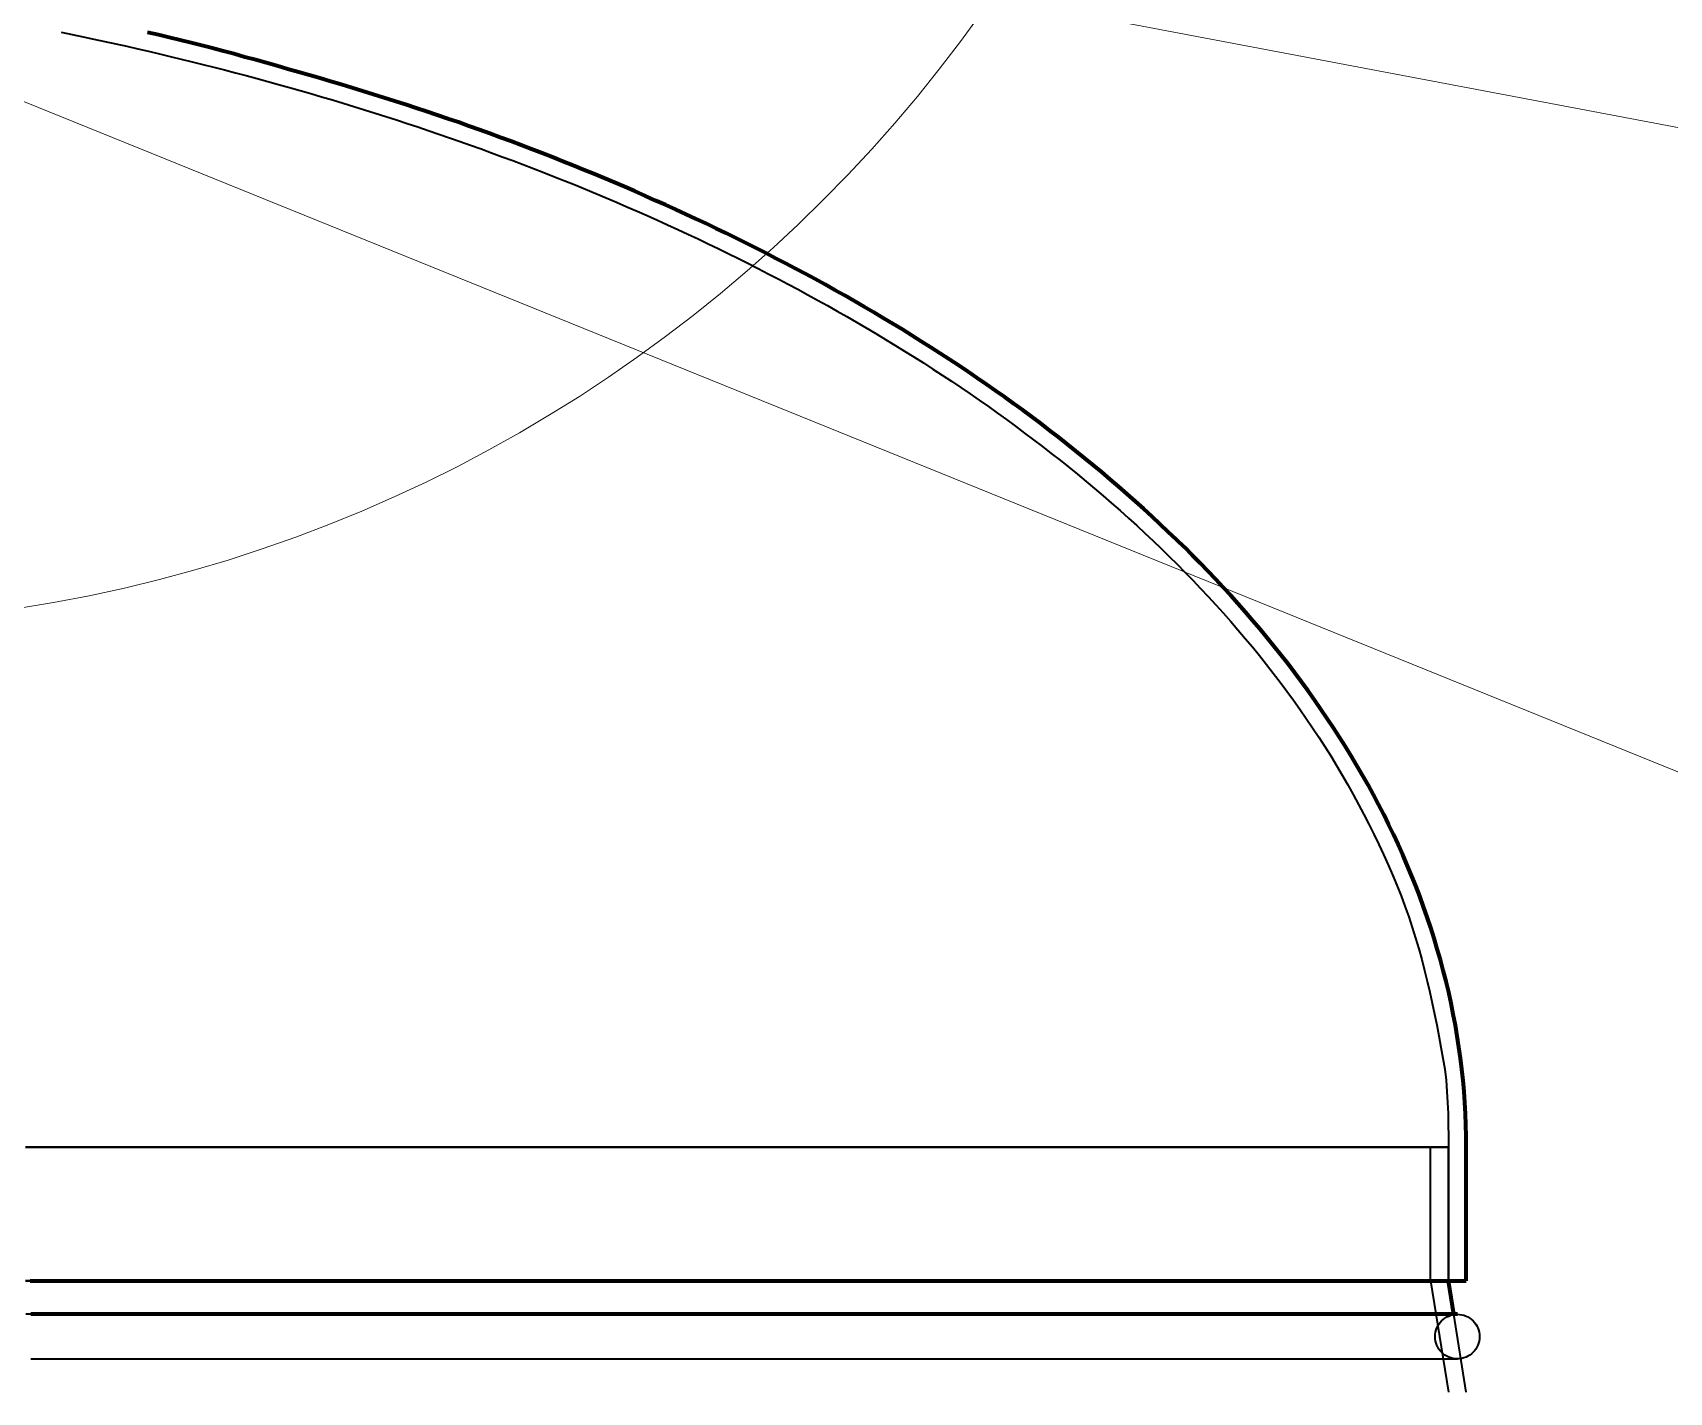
# Model space of a CAD drawing. Header units: millimetres. Extents: x 0 to 2208, y 0 to 420.
# Drawn here: x 111.14 to 125.84, y 217.54 to 229.74 of the extents above; entities that cross this region are included whole.
import ezdxf

# ---------------------------------------------------------------- set-up
doc = ezdxf.new("R2010")
doc.units = ezdxf.units.MM
doc.linetypes.add('IRAM-E-TRAZOS', pattern=[5, 4, -1])
for name, color, linetype, lineweight in [('01-VISIBLE', 7, 'CONTINUOUS', 70), ('02-OCULTA', 4, 'IRAM-E-TRAZOS', 35), ('08-FINA', 5, 'CONTINUOUS', 18)]:
    doc.layers.add(name, color=color, linetype=linetype, lineweight=lineweight)

msp = doc.modelspace()

# ---------------------------------------------------------------- linework, layer by layer
at = {"layer": '01-VISIBLE'}
for p, q in [((124.013, 218.535), (124.013, 219.735)), ((123.901, 218.235), (123.853, 218.535))]:
    msp.add_line(p, q, dxfattribs=at)
for points in [[(124.013, 219.735), (124.012, 219.835), (124.01, 219.935), (124.006, 220.036), (124, 220.136), (123.993, 220.236), (123.984, 220.335), (123.973, 220.435), (123.961, 220.535), (123.947, 220.634), (123.932, 220.733), (123.915, 220.832), (123.896, 220.93), (123.876, 221.028), (123.855, 221.126), (123.832, 221.224), (123.807, 221.321), (123.781, 221.418), (123.753, 221.514), (123.725, 221.61), (123.694, 221.705), (123.662, 221.8), (123.629, 221.895), (123.595, 221.989), (123.559, 222.083), (123.522, 222.176), (123.483, 222.268), (123.443, 222.36), (123.402, 222.452), (123.36, 222.543), (123.316, 222.633), (123.272, 222.722), (123.226, 222.812), (123.179, 222.9), (123.131, 222.988), (123.081, 223.075), (123.031, 223.162), (122.98, 223.248), (122.927, 223.333), (122.874, 223.418), (122.82, 223.502), (122.764, 223.586), (122.708, 223.669), (122.651, 223.751), (122.592, 223.833), (122.533, 223.914), (122.473, 223.994), (122.413, 224.074), (122.351, 224.153), (122.288, 224.231), (122.225, 224.309), (122.161, 224.386), (122.096, 224.462), (122.031, 224.538), (121.964, 224.613), (121.897, 224.688), (121.83, 224.762), (121.761, 224.835), (121.692, 224.907), (121.623, 224.979), (121.552, 225.051), (121.481, 225.122), (121.41, 225.192), (121.337, 225.261), (121.265, 225.33), (121.191, 225.398), (121.117, 225.466), (121.043, 225.533), (120.968, 225.6), (120.892, 225.665), (120.816, 225.731), (120.74, 225.795), (120.663, 225.859), (120.585, 225.923), (120.507, 225.986), (120.429, 226.048), (120.35, 226.11), (120.271, 226.171), (120.191, 226.232), (120.111, 226.292), (120.03, 226.352), (119.949, 226.411), (119.868, 226.469), (119.786, 226.527), (119.704, 226.584), (119.621, 226.641), (119.538, 226.697), (119.455, 226.753), (119.371, 226.808), (119.287, 226.863), (119.203, 226.917), (119.118, 226.971), (119.033, 227.024), (118.948, 227.077), (118.862, 227.129), (118.777, 227.18), (118.69, 227.232), (118.604, 227.282), (118.517, 227.332), (118.43, 227.382), (118.343, 227.431), (118.255, 227.48), (118.167, 227.528), (118.079, 227.576), (117.991, 227.623), (117.902, 227.67), (117.813, 227.716), (117.724, 227.762), (117.635, 227.808), (117.545, 227.853), (117.456, 227.897), (117.366, 227.941), (117.275, 227.985), (117.185, 228.028), (117.094, 228.071), (117.003, 228.113), (116.912, 228.155), (116.821, 228.196), (116.729, 228.237), (116.638, 228.278), (116.546, 228.318), (116.454, 228.357), (116.362, 228.397), (116.269, 228.436), (116.177, 228.474), (116.084, 228.512), (115.991, 228.55), (115.898, 228.587), (115.805, 228.624), (115.712, 228.66), (115.618, 228.697), (115.525, 228.732), (115.431, 228.768), (115.337, 228.802), (115.243, 228.837), (115.149, 228.871), (115.054, 228.904), (114.96, 228.938), (114.865, 228.97), (114.77, 229.003), (114.675, 229.034), (114.58, 229.066), (114.485, 229.097), (114.389, 229.128), (114.294, 229.158), (114.198, 229.188), (114.102, 229.217), (114.006, 229.247), (113.91, 229.276), (113.814, 229.304), (113.718, 229.333), (113.622, 229.361), (113.526, 229.389), (113.429, 229.416), (113.333, 229.444), (113.237, 229.471), (113.14, 229.498), (113.043, 229.524), (112.947, 229.551), (112.85, 229.577), (112.753, 229.602), (112.656, 229.627), (112.559, 229.652), (112.462, 229.676), (112.364, 229.7), (112.267, 229.723), (112.169, 229.745)], [(111.113, 218.535), (111.213, 218.535), (111.313, 218.535), (111.413, 218.535), (111.513, 218.535), (111.613, 218.535), (111.713, 218.535), (111.813, 218.535), (111.913, 218.535), (112.013, 218.535), (112.113, 218.535), (112.213, 218.535), (112.313, 218.535), (112.413, 218.535), (112.513, 218.535), (112.613, 218.535), (112.713, 218.535), (112.813, 218.535), (112.913, 218.535), (113.013, 218.535), (113.113, 218.535), (113.213, 218.535), (113.313, 218.535), (113.413, 218.535), (113.513, 218.535), (113.613, 218.535), (113.713, 218.535), (113.813, 218.535), (113.913, 218.535), (114.013, 218.535), (114.113, 218.535), (114.213, 218.535), (114.313, 218.535), (114.413, 218.535), (114.513, 218.535), (114.613, 218.535), (114.713, 218.535), (114.813, 218.535), (114.913, 218.535), (115.013, 218.535), (115.113, 218.535), (115.213, 218.535), (115.313, 218.535), (115.413, 218.535), (115.513, 218.535), (115.613, 218.535), (115.713, 218.535), (115.813, 218.535), (115.913, 218.535), (116.013, 218.535), (116.113, 218.535), (116.213, 218.535), (116.313, 218.535), (116.413, 218.535), (116.513, 218.535), (116.613, 218.535), (116.713, 218.535), (116.813, 218.535), (116.913, 218.535), (117.013, 218.535), (117.113, 218.535), (117.213, 218.535), (117.313, 218.535), (117.413, 218.535), (117.513, 218.535), (117.613, 218.535), (117.713, 218.535), (117.813, 218.535), (117.913, 218.535), (118.013, 218.535), (118.113, 218.535), (118.213, 218.535), (118.313, 218.535), (118.413, 218.535), (118.513, 218.535), (118.613, 218.535), (118.713, 218.535), (118.813, 218.535), (118.913, 218.535), (119.013, 218.535), (119.113, 218.535), (119.213, 218.535), (119.313, 218.535), (119.413, 218.535), (119.513, 218.535), (119.613, 218.535), (119.713, 218.535), (119.813, 218.535), (119.913, 218.535), (120.013, 218.535), (120.113, 218.535), (120.213, 218.535), (120.313, 218.535), (120.413, 218.535), (120.513, 218.535), (120.613, 218.535), (120.713, 218.535), (120.813, 218.535), (120.913, 218.535), (121.013, 218.535), (121.113, 218.535), (121.213, 218.535), (121.313, 218.535), (121.413, 218.535), (121.513, 218.535), (121.613, 218.535), (121.713, 218.535), (121.813, 218.535), (121.913, 218.535), (122.013, 218.535), (122.113, 218.535), (122.213, 218.535), (122.313, 218.535), (122.413, 218.535), (122.513, 218.535), (122.613, 218.535), (122.713, 218.535), (122.813, 218.535), (122.913, 218.535), (123.013, 218.535), (123.113, 218.535), (123.213, 218.535), (123.313, 218.535), (123.413, 218.535), (123.513, 218.535), (123.613, 218.535), (123.713, 218.535), (123.813, 218.535), (123.913, 218.535), (124.013, 218.535)], [(123.933, 218.235), (123.833, 218.235), (123.733, 218.235), (123.633, 218.235), (123.533, 218.235), (123.433, 218.235), (123.332, 218.235), (123.232, 218.235), (123.132, 218.235), (123.032, 218.235), (122.932, 218.235), (122.832, 218.235), (122.732, 218.235), (122.632, 218.235), (122.532, 218.235), (122.431, 218.235), (122.331, 218.235), (122.231, 218.235), (122.131, 218.235), (122.031, 218.235), (121.931, 218.235), (121.831, 218.235), (121.731, 218.235), (121.631, 218.235), (121.53, 218.235), (121.43, 218.235), (121.33, 218.235), (121.23, 218.235), (121.13, 218.235), (121.03, 218.235), (120.93, 218.235), (120.83, 218.235), (120.73, 218.235), (120.63, 218.235), (120.529, 218.235), (120.429, 218.235), (120.329, 218.235), (120.229, 218.235), (120.129, 218.235), (120.029, 218.235), (119.929, 218.235), (119.829, 218.235), (119.729, 218.235), (119.628, 218.235), (119.528, 218.235), (119.428, 218.235), (119.328, 218.235), (119.228, 218.235), (119.128, 218.235), (119.028, 218.235), (118.928, 218.235), (118.828, 218.235), (118.727, 218.235), (118.627, 218.235), (118.527, 218.235), (118.427, 218.235), (118.327, 218.235), (118.227, 218.235), (118.127, 218.235), (118.027, 218.235), (117.927, 218.235), (117.827, 218.235), (117.726, 218.235), (117.626, 218.235), (117.526, 218.235), (117.426, 218.235), (117.326, 218.235), (117.226, 218.235), (117.126, 218.235), (117.026, 218.235), (116.926, 218.235), (116.825, 218.235), (116.725, 218.235), (116.625, 218.235), (116.525, 218.235), (116.425, 218.235), (116.325, 218.235), (116.225, 218.235), (116.125, 218.235), (116.025, 218.235), (115.925, 218.235), (115.824, 218.235), (115.724, 218.235), (115.624, 218.235), (115.524, 218.235), (115.424, 218.235), (115.324, 218.235), (115.224, 218.235), (115.124, 218.235), (115.024, 218.235), (114.923, 218.235), (114.823, 218.235), (114.723, 218.235), (114.623, 218.235), (114.523, 218.235), (114.423, 218.235), (114.323, 218.235), (114.223, 218.235), (114.123, 218.235), (114.023, 218.235), (113.922, 218.235), (113.822, 218.235), (113.722, 218.235), (113.622, 218.235), (113.522, 218.235), (113.422, 218.235), (113.322, 218.235), (113.222, 218.235), (113.122, 218.235), (113.021, 218.235), (112.921, 218.235), (112.821, 218.235), (112.721, 218.235), (112.621, 218.235), (112.521, 218.235), (112.421, 218.235), (112.321, 218.235), (112.221, 218.235), (112.121, 218.235), (112.02, 218.235), (111.92, 218.235), (111.82, 218.235), (111.72, 218.235), (111.62, 218.235), (111.52, 218.235), (111.42, 218.235), (111.32, 218.235), (111.22, 218.235), (111.119, 218.235)], [(123.933, 218.235), (123.928, 218.235), (123.922, 218.235), (123.917, 218.235), (123.912, 218.235), (123.906, 218.235), (123.901, 218.235)]]:
    msp.add_lwpolyline(points, dxfattribs=at)
at = {"layer": '02-OCULTA'}
for p, q in [((123.693, 218.535), (123.693, 219.735)), ((123.853, 218.535), (123.853, 219.735)), ((123.853, 219.735), (123.853, 218.535)), ((123.693, 218.535), (123.853, 217.535)), ((124.013, 217.535), (123.901, 218.235))]:
    msp.add_line(p, q, dxfattribs=at)
for points in [[(111.392, 229.747), (111.491, 229.726), (111.589, 229.706), (111.687, 229.685), (111.785, 229.664), (111.884, 229.642), (111.982, 229.62), (112.08, 229.598), (112.178, 229.576), (112.275, 229.553), (112.373, 229.53), (112.471, 229.506), (112.569, 229.482), (112.666, 229.458), (112.763, 229.433), (112.861, 229.408), (112.958, 229.383), (113.055, 229.357), (113.152, 229.331), (113.249, 229.305), (113.346, 229.278), (113.443, 229.251), (113.539, 229.223), (113.636, 229.195), (113.732, 229.167), (113.829, 229.138), (113.925, 229.109), (114.021, 229.08), (114.117, 229.05), (114.213, 229.02), (114.309, 228.99), (114.404, 228.959), (114.5, 228.928), (114.595, 228.896), (114.69, 228.864), (114.786, 228.832), (114.881, 228.799), (114.975, 228.766), (115.07, 228.732), (115.165, 228.698), (115.259, 228.664), (115.354, 228.629), (115.448, 228.594), (115.542, 228.559), (115.635, 228.523), (115.729, 228.486), (115.823, 228.449), (115.916, 228.412), (116.009, 228.375), (116.102, 228.337), (116.195, 228.298), (116.288, 228.259), (116.38, 228.22), (116.473, 228.18), (116.565, 228.14), (116.657, 228.1), (116.748, 228.059), (116.84, 228.017), (116.931, 227.975), (117.022, 227.933), (117.113, 227.89), (117.204, 227.847), (117.295, 227.804), (117.385, 227.759), (117.475, 227.715), (117.565, 227.67), (117.654, 227.624), (117.744, 227.578), (117.833, 227.532), (117.922, 227.485), (118.01, 227.438), (118.099, 227.39), (118.187, 227.341), (118.275, 227.293), (118.362, 227.243), (118.449, 227.193), (118.536, 227.143), (118.623, 227.092), (118.71, 227.041), (118.796, 226.989), (118.881, 226.937), (118.967, 226.884), (119.052, 226.831), (119.137, 226.777), (119.221, 226.722), (119.305, 226.667), (119.389, 226.612), (119.473, 226.556), (119.556, 226.499), (119.638, 226.442), (119.721, 226.385), (119.803, 226.326), (119.884, 226.268), (119.965, 226.208), (120.046, 226.148), (120.126, 226.088), (120.206, 226.027), (120.285, 225.965), (120.364, 225.903), (120.443, 225.84), (120.521, 225.777), (120.598, 225.713), (120.675, 225.649), (120.752, 225.583), (120.828, 225.518), (120.903, 225.451), (120.978, 225.384), (121.053, 225.317), (121.126, 225.248), (121.2, 225.18), (121.272, 225.11), (121.344, 225.04), (121.416, 224.969), (121.486, 224.898), (121.556, 224.826), (121.626, 224.753), (121.695, 224.68), (121.763, 224.606), (121.83, 224.532), (121.897, 224.456), (121.962, 224.38), (122.028, 224.304), (122.092, 224.227), (122.156, 224.149), (122.218, 224.07), (122.28, 223.991), (122.341, 223.911), (122.402, 223.831), (122.461, 223.75), (122.519, 223.668), (122.576, 223.586), (122.633, 223.502), (122.688, 223.418), (122.743, 223.334), (122.796, 223.249), (122.848, 223.163), (122.899, 223.076), (122.949, 222.989), (122.998, 222.902), (123.046, 222.813), (123.093, 222.724), (123.139, 222.635), (123.184, 222.545), (123.227, 222.454), (123.27, 222.363), (123.311, 222.272), (123.351, 222.18), (123.39, 222.087), (123.427, 221.993), (123.462, 221.899), (123.496, 221.805), (123.528, 221.709), (123.558, 221.613), (123.586, 221.517), (123.613, 221.42), (123.638, 221.323), (123.662, 221.225), (123.685, 221.128), (123.707, 221.029), (123.728, 220.931), (123.748, 220.833), (123.767, 220.734), (123.786, 220.635), (123.804, 220.536), (123.819, 220.437), (123.831, 220.337), (123.839, 220.237), (123.845, 220.137), (123.849, 220.037), (123.851, 219.936), (123.853, 219.836), (123.853, 219.735)], [(123.693, 219.735), (123.593, 219.735), (123.493, 219.735), (123.393, 219.735), (123.292, 219.735), (123.192, 219.735), (123.092, 219.735), (122.992, 219.735), (122.892, 219.735), (122.792, 219.735), (122.691, 219.735), (122.591, 219.735), (122.491, 219.735), (122.391, 219.735), (122.291, 219.735), (122.191, 219.735), (122.09, 219.735), (121.99, 219.735), (121.89, 219.735), (121.79, 219.735), (121.69, 219.735), (121.59, 219.735), (121.489, 219.735), (121.389, 219.735), (121.289, 219.735), (121.189, 219.735), (121.089, 219.735), (120.989, 219.735), (120.888, 219.735), (120.788, 219.735), (120.688, 219.735), (120.588, 219.735), (120.488, 219.735), (120.388, 219.735), (120.288, 219.735), (120.187, 219.735), (120.087, 219.735), (119.987, 219.735), (119.887, 219.735), (119.787, 219.735), (119.687, 219.735), (119.586, 219.735), (119.486, 219.735), (119.386, 219.735), (119.286, 219.735), (119.186, 219.735), (119.086, 219.735), (118.985, 219.735), (118.885, 219.735), (118.785, 219.735), (118.685, 219.735), (118.585, 219.735), (118.485, 219.735), (118.384, 219.735), (118.284, 219.735), (118.184, 219.735), (118.084, 219.735), (117.984, 219.735), (117.884, 219.735), (117.784, 219.735), (117.683, 219.735), (117.583, 219.735), (117.483, 219.735), (117.383, 219.735), (117.283, 219.735), (117.183, 219.735), (117.082, 219.735), (116.982, 219.735), (116.882, 219.735), (116.782, 219.735), (116.682, 219.735), (116.582, 219.735), (116.481, 219.735), (116.381, 219.735), (116.281, 219.735), (116.181, 219.735), (116.081, 219.735), (115.981, 219.735), (115.88, 219.735), (115.78, 219.735), (115.68, 219.735), (115.58, 219.735), (115.48, 219.735), (115.38, 219.735), (115.279, 219.735), (115.179, 219.735), (115.079, 219.735), (114.979, 219.735), (114.879, 219.735), (114.779, 219.735), (114.679, 219.735), (114.578, 219.735), (114.478, 219.735), (114.378, 219.735), (114.278, 219.735), (114.178, 219.735), (114.078, 219.735), (113.977, 219.735), (113.877, 219.735), (113.777, 219.735), (113.677, 219.735), (113.577, 219.735), (113.477, 219.735), (113.376, 219.735), (113.276, 219.735), (113.176, 219.735), (113.076, 219.735), (112.976, 219.735), (112.876, 219.735), (112.775, 219.735), (112.675, 219.735), (112.575, 219.735), (112.475, 219.735), (112.375, 219.735), (112.275, 219.735), (112.175, 219.735), (112.074, 219.735), (111.974, 219.735), (111.874, 219.735), (111.774, 219.735), (111.674, 219.735), (111.574, 219.735), (111.473, 219.735), (111.373, 219.735), (111.273, 219.735), (111.173, 219.735), (111.073, 219.735)], [(111.073, 219.735), (111.173, 219.735), (111.273, 219.735), (111.373, 219.735), (111.473, 219.735), (111.574, 219.735), (111.674, 219.735), (111.774, 219.735), (111.874, 219.735), (111.974, 219.735), (112.074, 219.735), (112.175, 219.735), (112.275, 219.735), (112.375, 219.735), (112.475, 219.735), (112.575, 219.735), (112.675, 219.735), (112.775, 219.735), (112.876, 219.735), (112.976, 219.735), (113.076, 219.735), (113.176, 219.735), (113.276, 219.735), (113.376, 219.735), (113.477, 219.735), (113.577, 219.735), (113.677, 219.735), (113.777, 219.735), (113.877, 219.735), (113.977, 219.735), (114.078, 219.735), (114.178, 219.735), (114.278, 219.735), (114.378, 219.735), (114.478, 219.735), (114.578, 219.735), (114.679, 219.735), (114.779, 219.735), (114.879, 219.735), (114.979, 219.735), (115.079, 219.735), (115.179, 219.735), (115.279, 219.735), (115.38, 219.735), (115.48, 219.735), (115.58, 219.735), (115.68, 219.735), (115.78, 219.735), (115.88, 219.735), (115.981, 219.735), (116.081, 219.735), (116.181, 219.735), (116.281, 219.735), (116.381, 219.735), (116.481, 219.735), (116.582, 219.735), (116.682, 219.735), (116.782, 219.735), (116.882, 219.735), (116.982, 219.735), (117.082, 219.735), (117.183, 219.735), (117.283, 219.735), (117.383, 219.735), (117.483, 219.735), (117.583, 219.735), (117.683, 219.735), (117.784, 219.735), (117.884, 219.735), (117.984, 219.735), (118.084, 219.735), (118.184, 219.735), (118.284, 219.735), (118.384, 219.735), (118.485, 219.735), (118.585, 219.735), (118.685, 219.735), (118.785, 219.735), (118.885, 219.735), (118.985, 219.735), (119.086, 219.735), (119.186, 219.735), (119.286, 219.735), (119.386, 219.735), (119.486, 219.735), (119.586, 219.735), (119.687, 219.735), (119.787, 219.735), (119.887, 219.735), (119.987, 219.735), (120.087, 219.735), (120.187, 219.735), (120.288, 219.735), (120.388, 219.735), (120.488, 219.735), (120.588, 219.735), (120.688, 219.735), (120.788, 219.735), (120.888, 219.735), (120.989, 219.735), (121.089, 219.735), (121.189, 219.735), (121.289, 219.735), (121.389, 219.735), (121.489, 219.735), (121.59, 219.735), (121.69, 219.735), (121.79, 219.735), (121.89, 219.735), (121.99, 219.735), (122.09, 219.735), (122.191, 219.735), (122.291, 219.735), (122.391, 219.735), (122.491, 219.735), (122.591, 219.735), (122.691, 219.735), (122.792, 219.735), (122.892, 219.735), (122.992, 219.735), (123.092, 219.735), (123.192, 219.735), (123.292, 219.735), (123.393, 219.735), (123.493, 219.735), (123.593, 219.735), (123.693, 219.735)], [(123.853, 219.735), (123.753, 219.735), (123.653, 219.735), (123.552, 219.735), (123.452, 219.735), (123.352, 219.735), (123.252, 219.735), (123.152, 219.735), (123.051, 219.735), (122.951, 219.735), (122.851, 219.735), (122.751, 219.735), (122.65, 219.735), (122.55, 219.735), (122.45, 219.735), (122.35, 219.735), (122.25, 219.735), (122.149, 219.735), (122.049, 219.735), (121.949, 219.735), (121.849, 219.735), (121.749, 219.735), (121.648, 219.735), (121.548, 219.735), (121.448, 219.735), (121.348, 219.735), (121.247, 219.735), (121.147, 219.735), (121.047, 219.735), (120.947, 219.735), (120.847, 219.735), (120.746, 219.735), (120.646, 219.735), (120.546, 219.735), (120.446, 219.735), (120.346, 219.735), (120.245, 219.735), (120.145, 219.735), (120.045, 219.735), (119.945, 219.735), (119.844, 219.735), (119.744, 219.735), (119.644, 219.735), (119.544, 219.735), (119.444, 219.735), (119.343, 219.735), (119.243, 219.735), (119.143, 219.735), (119.043, 219.735), (118.943, 219.735), (118.842, 219.735), (118.742, 219.735), (118.642, 219.735), (118.542, 219.735), (118.442, 219.735), (118.341, 219.735), (118.241, 219.735), (118.141, 219.735), (118.041, 219.735), (117.94, 219.735), (117.84, 219.735), (117.74, 219.735), (117.64, 219.735), (117.54, 219.735), (117.439, 219.735), (117.339, 219.735), (117.239, 219.735), (117.139, 219.735), (117.039, 219.735), (116.938, 219.735), (116.838, 219.735), (116.738, 219.735), (116.638, 219.735), (116.537, 219.735), (116.437, 219.735), (116.337, 219.735), (116.237, 219.735), (116.137, 219.735), (116.036, 219.735), (115.936, 219.735), (115.836, 219.735), (115.736, 219.735), (115.636, 219.735), (115.535, 219.735), (115.435, 219.735), (115.335, 219.735), (115.235, 219.735), (115.134, 219.735), (115.034, 219.735), (114.934, 219.735), (114.834, 219.735), (114.734, 219.735), (114.633, 219.735), (114.533, 219.735), (114.433, 219.735), (114.333, 219.735), (114.233, 219.735), (114.132, 219.735), (114.032, 219.735), (113.932, 219.735), (113.832, 219.735), (113.732, 219.735), (113.631, 219.735), (113.531, 219.735), (113.431, 219.735), (113.331, 219.735), (113.23, 219.735), (113.13, 219.735), (113.03, 219.735), (112.93, 219.735), (112.83, 219.735), (112.729, 219.735), (112.629, 219.735), (112.529, 219.735), (112.429, 219.735), (112.329, 219.735), (112.228, 219.735), (112.128, 219.735), (112.028, 219.735), (111.928, 219.735), (111.827, 219.735), (111.727, 219.735), (111.627, 219.735), (111.527, 219.735), (111.427, 219.735), (111.326, 219.735), (111.226, 219.735), (111.126, 219.735)], [(111.126, 219.735), (111.226, 219.735), (111.326, 219.735), (111.427, 219.735), (111.527, 219.735), (111.627, 219.735), (111.727, 219.735), (111.827, 219.735), (111.928, 219.735), (112.028, 219.735), (112.128, 219.735), (112.228, 219.735), (112.329, 219.735), (112.429, 219.735), (112.529, 219.735), (112.629, 219.735), (112.729, 219.735), (112.83, 219.735), (112.93, 219.735), (113.03, 219.735), (113.13, 219.735), (113.23, 219.735), (113.331, 219.735), (113.431, 219.735), (113.531, 219.735), (113.631, 219.735), (113.732, 219.735), (113.832, 219.735), (113.932, 219.735), (114.032, 219.735), (114.132, 219.735), (114.233, 219.735), (114.333, 219.735), (114.433, 219.735), (114.533, 219.735), (114.633, 219.735), (114.734, 219.735), (114.834, 219.735), (114.934, 219.735), (115.034, 219.735), (115.134, 219.735), (115.235, 219.735), (115.335, 219.735), (115.435, 219.735), (115.535, 219.735), (115.636, 219.735), (115.736, 219.735), (115.836, 219.735), (115.936, 219.735), (116.036, 219.735), (116.137, 219.735), (116.237, 219.735), (116.337, 219.735), (116.437, 219.735), (116.537, 219.735), (116.638, 219.735), (116.738, 219.735), (116.838, 219.735), (116.938, 219.735), (117.039, 219.735), (117.139, 219.735), (117.239, 219.735), (117.339, 219.735), (117.439, 219.735), (117.54, 219.735), (117.64, 219.735), (117.74, 219.735), (117.84, 219.735), (117.94, 219.735), (118.041, 219.735), (118.141, 219.735), (118.241, 219.735), (118.341, 219.735), (118.442, 219.735), (118.542, 219.735), (118.642, 219.735), (118.742, 219.735), (118.842, 219.735), (118.943, 219.735), (119.043, 219.735), (119.143, 219.735), (119.243, 219.735), (119.343, 219.735), (119.444, 219.735), (119.544, 219.735), (119.644, 219.735), (119.744, 219.735), (119.844, 219.735), (119.945, 219.735), (120.045, 219.735), (120.145, 219.735), (120.245, 219.735), (120.346, 219.735), (120.446, 219.735), (120.546, 219.735), (120.646, 219.735), (120.746, 219.735), (120.847, 219.735), (120.947, 219.735), (121.047, 219.735), (121.147, 219.735), (121.247, 219.735), (121.348, 219.735), (121.448, 219.735), (121.548, 219.735), (121.648, 219.735), (121.749, 219.735), (121.849, 219.735), (121.949, 219.735), (122.049, 219.735), (122.149, 219.735), (122.25, 219.735), (122.35, 219.735), (122.45, 219.735), (122.55, 219.735), (122.65, 219.735), (122.751, 219.735), (122.851, 219.735), (122.951, 219.735), (123.051, 219.735), (123.152, 219.735), (123.252, 219.735), (123.352, 219.735), (123.452, 219.735), (123.552, 219.735), (123.653, 219.735), (123.753, 219.735), (123.853, 219.735)], [(123.693, 218.535), (123.593, 218.535), (123.493, 218.535), (123.393, 218.535), (123.292, 218.535), (123.192, 218.535), (123.092, 218.535), (122.992, 218.535), (122.892, 218.535), (122.792, 218.535), (122.691, 218.535), (122.591, 218.535), (122.491, 218.535), (122.391, 218.535), (122.291, 218.535), (122.191, 218.535), (122.09, 218.535), (121.99, 218.535), (121.89, 218.535), (121.79, 218.535), (121.69, 218.535), (121.59, 218.535), (121.489, 218.535), (121.389, 218.535), (121.289, 218.535), (121.189, 218.535), (121.089, 218.535), (120.989, 218.535), (120.888, 218.535), (120.788, 218.535), (120.688, 218.535), (120.588, 218.535), (120.488, 218.535), (120.388, 218.535), (120.288, 218.535), (120.187, 218.535), (120.087, 218.535), (119.987, 218.535), (119.887, 218.535), (119.787, 218.535), (119.687, 218.535), (119.586, 218.535), (119.486, 218.535), (119.386, 218.535), (119.286, 218.535), (119.186, 218.535), (119.086, 218.535), (118.985, 218.535), (118.885, 218.535), (118.785, 218.535), (118.685, 218.535), (118.585, 218.535), (118.485, 218.535), (118.384, 218.535), (118.284, 218.535), (118.184, 218.535), (118.084, 218.535), (117.984, 218.535), (117.884, 218.535), (117.784, 218.535), (117.683, 218.535), (117.583, 218.535), (117.483, 218.535), (117.383, 218.535), (117.283, 218.535), (117.183, 218.535), (117.082, 218.535), (116.982, 218.535), (116.882, 218.535), (116.782, 218.535), (116.682, 218.535), (116.582, 218.535), (116.481, 218.535), (116.381, 218.535), (116.281, 218.535), (116.181, 218.535), (116.081, 218.535), (115.981, 218.535), (115.88, 218.535), (115.78, 218.535), (115.68, 218.535), (115.58, 218.535), (115.48, 218.535), (115.38, 218.535), (115.279, 218.535), (115.179, 218.535), (115.079, 218.535), (114.979, 218.535), (114.879, 218.535), (114.779, 218.535), (114.679, 218.535), (114.578, 218.535), (114.478, 218.535), (114.378, 218.535), (114.278, 218.535), (114.178, 218.535), (114.078, 218.535), (113.977, 218.535), (113.877, 218.535), (113.777, 218.535), (113.677, 218.535), (113.577, 218.535), (113.477, 218.535), (113.376, 218.535), (113.276, 218.535), (113.176, 218.535), (113.076, 218.535), (112.976, 218.535), (112.876, 218.535), (112.775, 218.535), (112.675, 218.535), (112.575, 218.535), (112.475, 218.535), (112.375, 218.535), (112.275, 218.535), (112.175, 218.535), (112.074, 218.535), (111.974, 218.535), (111.874, 218.535), (111.774, 218.535), (111.674, 218.535), (111.574, 218.535), (111.473, 218.535), (111.373, 218.535), (111.273, 218.535), (111.173, 218.535), (111.073, 218.535)], [(111.073, 218.535), (111.173, 218.535), (111.273, 218.535), (111.373, 218.535), (111.473, 218.535), (111.574, 218.535), (111.674, 218.535), (111.774, 218.535), (111.874, 218.535), (111.974, 218.535), (112.074, 218.535), (112.175, 218.535), (112.275, 218.535), (112.375, 218.535), (112.475, 218.535), (112.575, 218.535), (112.675, 218.535), (112.775, 218.535), (112.876, 218.535), (112.976, 218.535), (113.076, 218.535), (113.176, 218.535), (113.276, 218.535), (113.376, 218.535), (113.477, 218.535), (113.577, 218.535), (113.677, 218.535), (113.777, 218.535), (113.877, 218.535), (113.977, 218.535), (114.078, 218.535), (114.178, 218.535), (114.278, 218.535), (114.378, 218.535), (114.478, 218.535), (114.578, 218.535), (114.679, 218.535), (114.779, 218.535), (114.879, 218.535), (114.979, 218.535), (115.079, 218.535), (115.179, 218.535), (115.279, 218.535), (115.38, 218.535), (115.48, 218.535), (115.58, 218.535), (115.68, 218.535), (115.78, 218.535), (115.88, 218.535), (115.981, 218.535), (116.081, 218.535), (116.181, 218.535), (116.281, 218.535), (116.381, 218.535), (116.481, 218.535), (116.582, 218.535), (116.682, 218.535), (116.782, 218.535), (116.882, 218.535), (116.982, 218.535), (117.082, 218.535), (117.183, 218.535), (117.283, 218.535), (117.383, 218.535), (117.483, 218.535), (117.583, 218.535), (117.683, 218.535), (117.784, 218.535), (117.884, 218.535), (117.984, 218.535), (118.084, 218.535), (118.184, 218.535), (118.284, 218.535), (118.384, 218.535), (118.485, 218.535), (118.585, 218.535), (118.685, 218.535), (118.785, 218.535), (118.885, 218.535), (118.985, 218.535), (119.086, 218.535), (119.186, 218.535), (119.286, 218.535), (119.386, 218.535), (119.486, 218.535), (119.586, 218.535), (119.687, 218.535), (119.787, 218.535), (119.887, 218.535), (119.987, 218.535), (120.087, 218.535), (120.187, 218.535), (120.288, 218.535), (120.388, 218.535), (120.488, 218.535), (120.588, 218.535), (120.688, 218.535), (120.788, 218.535), (120.888, 218.535), (120.989, 218.535), (121.089, 218.535), (121.189, 218.535), (121.289, 218.535), (121.389, 218.535), (121.489, 218.535), (121.59, 218.535), (121.69, 218.535), (121.79, 218.535), (121.89, 218.535), (121.99, 218.535), (122.09, 218.535), (122.191, 218.535), (122.291, 218.535), (122.391, 218.535), (122.491, 218.535), (122.591, 218.535), (122.691, 218.535), (122.792, 218.535), (122.892, 218.535), (122.992, 218.535), (123.092, 218.535), (123.192, 218.535), (123.292, 218.535), (123.393, 218.535), (123.493, 218.535), (123.593, 218.535), (123.693, 218.535)], [(124.013, 218.535), (123.913, 218.535), (123.813, 218.535), (123.713, 218.535), (123.613, 218.535), (123.513, 218.535), (123.413, 218.535), (123.313, 218.535), (123.213, 218.535), (123.113, 218.535), (123.013, 218.535), (122.913, 218.535), (122.813, 218.535), (122.713, 218.535), (122.613, 218.535), (122.513, 218.535), (122.413, 218.535), (122.313, 218.535), (122.213, 218.535), (122.113, 218.535), (122.013, 218.535), (121.913, 218.535), (121.813, 218.535), (121.713, 218.535), (121.613, 218.535), (121.513, 218.535), (121.413, 218.535), (121.313, 218.535), (121.213, 218.535), (121.113, 218.535), (121.013, 218.535), (120.913, 218.535), (120.813, 218.535), (120.713, 218.535), (120.613, 218.535), (120.513, 218.535), (120.413, 218.535), (120.313, 218.535), (120.213, 218.535), (120.113, 218.535), (120.013, 218.535), (119.913, 218.535), (119.813, 218.535), (119.713, 218.535), (119.613, 218.535), (119.513, 218.535), (119.413, 218.535), (119.313, 218.535), (119.213, 218.535), (119.113, 218.535), (119.013, 218.535), (118.913, 218.535), (118.813, 218.535), (118.713, 218.535), (118.613, 218.535), (118.513, 218.535), (118.413, 218.535), (118.313, 218.535), (118.213, 218.535), (118.113, 218.535), (118.013, 218.535), (117.913, 218.535), (117.813, 218.535), (117.713, 218.535), (117.613, 218.535), (117.513, 218.535), (117.413, 218.535), (117.313, 218.535), (117.213, 218.535), (117.113, 218.535), (117.013, 218.535), (116.913, 218.535), (116.813, 218.535), (116.713, 218.535), (116.613, 218.535), (116.513, 218.535), (116.413, 218.535), (116.313, 218.535), (116.213, 218.535), (116.113, 218.535), (116.013, 218.535), (115.913, 218.535), (115.813, 218.535), (115.713, 218.535), (115.613, 218.535), (115.513, 218.535), (115.413, 218.535), (115.313, 218.535), (115.213, 218.535), (115.113, 218.535), (115.013, 218.535), (114.913, 218.535), (114.813, 218.535), (114.713, 218.535), (114.613, 218.535), (114.513, 218.535), (114.413, 218.535), (114.313, 218.535), (114.213, 218.535), (114.113, 218.535), (114.013, 218.535), (113.913, 218.535), (113.813, 218.535), (113.713, 218.535), (113.613, 218.535), (113.513, 218.535), (113.413, 218.535), (113.313, 218.535), (113.213, 218.535), (113.113, 218.535), (113.013, 218.535), (112.913, 218.535), (112.813, 218.535), (112.713, 218.535), (112.613, 218.535), (112.513, 218.535), (112.413, 218.535), (112.313, 218.535), (112.213, 218.535), (112.113, 218.535), (112.013, 218.535), (111.913, 218.535), (111.813, 218.535), (111.713, 218.535), (111.613, 218.535), (111.513, 218.535), (111.413, 218.535), (111.313, 218.535), (111.213, 218.535), (111.113, 218.535)], [(123.853, 218.535), (123.753, 218.535), (123.653, 218.535), (123.552, 218.535), (123.452, 218.535), (123.352, 218.535), (123.252, 218.535), (123.152, 218.535), (123.051, 218.535), (122.951, 218.535), (122.851, 218.535), (122.751, 218.535), (122.65, 218.535), (122.55, 218.535), (122.45, 218.535), (122.35, 218.535), (122.25, 218.535), (122.149, 218.535), (122.049, 218.535), (121.949, 218.535), (121.849, 218.535), (121.749, 218.535), (121.648, 218.535), (121.548, 218.535), (121.448, 218.535), (121.348, 218.535), (121.247, 218.535), (121.147, 218.535), (121.047, 218.535), (120.947, 218.535), (120.847, 218.535), (120.746, 218.535), (120.646, 218.535), (120.546, 218.535), (120.446, 218.535), (120.346, 218.535), (120.245, 218.535), (120.145, 218.535), (120.045, 218.535), (119.945, 218.535), (119.844, 218.535), (119.744, 218.535), (119.644, 218.535), (119.544, 218.535), (119.444, 218.535), (119.343, 218.535), (119.243, 218.535), (119.143, 218.535), (119.043, 218.535), (118.943, 218.535), (118.842, 218.535), (118.742, 218.535), (118.642, 218.535), (118.542, 218.535), (118.442, 218.535), (118.341, 218.535), (118.241, 218.535), (118.141, 218.535), (118.041, 218.535), (117.94, 218.535), (117.84, 218.535), (117.74, 218.535), (117.64, 218.535), (117.54, 218.535), (117.439, 218.535), (117.339, 218.535), (117.239, 218.535), (117.139, 218.535), (117.039, 218.535), (116.938, 218.535), (116.838, 218.535), (116.738, 218.535), (116.638, 218.535), (116.537, 218.535), (116.437, 218.535), (116.337, 218.535), (116.237, 218.535), (116.137, 218.535), (116.036, 218.535), (115.936, 218.535), (115.836, 218.535), (115.736, 218.535), (115.636, 218.535), (115.535, 218.535), (115.435, 218.535), (115.335, 218.535), (115.235, 218.535), (115.134, 218.535), (115.034, 218.535), (114.934, 218.535), (114.834, 218.535), (114.734, 218.535), (114.633, 218.535), (114.533, 218.535), (114.433, 218.535), (114.333, 218.535), (114.233, 218.535), (114.132, 218.535), (114.032, 218.535), (113.932, 218.535), (113.832, 218.535), (113.732, 218.535), (113.631, 218.535), (113.531, 218.535), (113.431, 218.535), (113.331, 218.535), (113.23, 218.535), (113.13, 218.535), (113.03, 218.535), (112.93, 218.535), (112.83, 218.535), (112.729, 218.535), (112.629, 218.535), (112.529, 218.535), (112.429, 218.535), (112.329, 218.535), (112.228, 218.535), (112.128, 218.535), (112.028, 218.535), (111.928, 218.535), (111.827, 218.535), (111.727, 218.535), (111.627, 218.535), (111.527, 218.535), (111.427, 218.535), (111.326, 218.535), (111.226, 218.535), (111.126, 218.535)], [(111.126, 218.535), (111.226, 218.535), (111.326, 218.535), (111.427, 218.535), (111.527, 218.535), (111.627, 218.535), (111.727, 218.535), (111.827, 218.535), (111.928, 218.535), (112.028, 218.535), (112.128, 218.535), (112.228, 218.535), (112.329, 218.535), (112.429, 218.535), (112.529, 218.535), (112.629, 218.535), (112.729, 218.535), (112.83, 218.535), (112.93, 218.535), (113.03, 218.535), (113.13, 218.535), (113.23, 218.535), (113.331, 218.535), (113.431, 218.535), (113.531, 218.535), (113.631, 218.535), (113.732, 218.535), (113.832, 218.535), (113.932, 218.535), (114.032, 218.535), (114.132, 218.535), (114.233, 218.535), (114.333, 218.535), (114.433, 218.535), (114.533, 218.535), (114.633, 218.535), (114.734, 218.535), (114.834, 218.535), (114.934, 218.535), (115.034, 218.535), (115.134, 218.535), (115.235, 218.535), (115.335, 218.535), (115.435, 218.535), (115.535, 218.535), (115.636, 218.535), (115.736, 218.535), (115.836, 218.535), (115.936, 218.535), (116.036, 218.535), (116.137, 218.535), (116.237, 218.535), (116.337, 218.535), (116.437, 218.535), (116.537, 218.535), (116.638, 218.535), (116.738, 218.535), (116.838, 218.535), (116.938, 218.535), (117.039, 218.535), (117.139, 218.535), (117.239, 218.535), (117.339, 218.535), (117.439, 218.535), (117.54, 218.535), (117.64, 218.535), (117.74, 218.535), (117.84, 218.535), (117.94, 218.535), (118.041, 218.535), (118.141, 218.535), (118.241, 218.535), (118.341, 218.535), (118.442, 218.535), (118.542, 218.535), (118.642, 218.535), (118.742, 218.535), (118.842, 218.535), (118.943, 218.535), (119.043, 218.535), (119.143, 218.535), (119.243, 218.535), (119.343, 218.535), (119.444, 218.535), (119.544, 218.535), (119.644, 218.535), (119.744, 218.535), (119.844, 218.535), (119.945, 218.535), (120.045, 218.535), (120.145, 218.535), (120.245, 218.535), (120.346, 218.535), (120.446, 218.535), (120.546, 218.535), (120.646, 218.535), (120.746, 218.535), (120.847, 218.535), (120.947, 218.535), (121.047, 218.535), (121.147, 218.535), (121.247, 218.535), (121.348, 218.535), (121.448, 218.535), (121.548, 218.535), (121.648, 218.535), (121.749, 218.535), (121.849, 218.535), (121.949, 218.535), (122.049, 218.535), (122.149, 218.535), (122.25, 218.535), (122.35, 218.535), (122.45, 218.535), (122.55, 218.535), (122.65, 218.535), (122.751, 218.535), (122.851, 218.535), (122.951, 218.535), (123.051, 218.535), (123.152, 218.535), (123.252, 218.535), (123.352, 218.535), (123.452, 218.535), (123.552, 218.535), (123.653, 218.535), (123.753, 218.535), (123.853, 218.535)], [(123.853, 218.535), (123.753, 218.535), (123.653, 218.535), (123.552, 218.535), (123.452, 218.535), (123.352, 218.535), (123.252, 218.535), (123.152, 218.535), (123.051, 218.535), (122.951, 218.535), (122.851, 218.535), (122.751, 218.535), (122.65, 218.535), (122.55, 218.535), (122.45, 218.535), (122.35, 218.535), (122.25, 218.535), (122.149, 218.535), (122.049, 218.535), (121.949, 218.535), (121.849, 218.535), (121.749, 218.535), (121.648, 218.535), (121.548, 218.535), (121.448, 218.535), (121.348, 218.535), (121.247, 218.535), (121.147, 218.535), (121.047, 218.535), (120.947, 218.535), (120.847, 218.535), (120.746, 218.535), (120.646, 218.535), (120.546, 218.535), (120.446, 218.535), (120.346, 218.535), (120.245, 218.535), (120.145, 218.535), (120.045, 218.535), (119.945, 218.535), (119.844, 218.535), (119.744, 218.535), (119.644, 218.535), (119.544, 218.535), (119.444, 218.535), (119.343, 218.535), (119.243, 218.535), (119.143, 218.535), (119.043, 218.535), (118.943, 218.535), (118.842, 218.535), (118.742, 218.535), (118.642, 218.535), (118.542, 218.535), (118.442, 218.535), (118.341, 218.535), (118.241, 218.535), (118.141, 218.535), (118.041, 218.535), (117.94, 218.535), (117.84, 218.535), (117.74, 218.535), (117.64, 218.535), (117.54, 218.535), (117.439, 218.535), (117.339, 218.535), (117.239, 218.535), (117.139, 218.535), (117.039, 218.535), (116.938, 218.535), (116.838, 218.535), (116.738, 218.535), (116.638, 218.535), (116.537, 218.535), (116.437, 218.535), (116.337, 218.535), (116.237, 218.535), (116.137, 218.535), (116.036, 218.535), (115.936, 218.535), (115.836, 218.535), (115.736, 218.535), (115.636, 218.535), (115.535, 218.535), (115.435, 218.535), (115.335, 218.535), (115.235, 218.535), (115.134, 218.535), (115.034, 218.535), (114.934, 218.535), (114.834, 218.535), (114.734, 218.535), (114.633, 218.535), (114.533, 218.535), (114.433, 218.535), (114.333, 218.535), (114.233, 218.535), (114.132, 218.535), (114.032, 218.535), (113.932, 218.535), (113.832, 218.535), (113.732, 218.535), (113.631, 218.535), (113.531, 218.535), (113.431, 218.535), (113.331, 218.535), (113.23, 218.535), (113.13, 218.535), (113.03, 218.535), (112.93, 218.535), (112.83, 218.535), (112.729, 218.535), (112.629, 218.535), (112.529, 218.535), (112.429, 218.535), (112.329, 218.535), (112.228, 218.535), (112.128, 218.535), (112.028, 218.535), (111.928, 218.535), (111.827, 218.535), (111.727, 218.535), (111.627, 218.535), (111.527, 218.535), (111.427, 218.535), (111.326, 218.535), (111.226, 218.535), (111.126, 218.535)], [(111.126, 218.535), (111.226, 218.535), (111.326, 218.535), (111.427, 218.535), (111.527, 218.535), (111.627, 218.535), (111.727, 218.535), (111.827, 218.535), (111.928, 218.535), (112.028, 218.535), (112.128, 218.535), (112.228, 218.535), (112.329, 218.535), (112.429, 218.535), (112.529, 218.535), (112.629, 218.535), (112.729, 218.535), (112.83, 218.535), (112.93, 218.535), (113.03, 218.535), (113.13, 218.535), (113.23, 218.535), (113.331, 218.535), (113.431, 218.535), (113.531, 218.535), (113.631, 218.535), (113.732, 218.535), (113.832, 218.535), (113.932, 218.535), (114.032, 218.535), (114.132, 218.535), (114.233, 218.535), (114.333, 218.535), (114.433, 218.535), (114.533, 218.535), (114.633, 218.535), (114.734, 218.535), (114.834, 218.535), (114.934, 218.535), (115.034, 218.535), (115.134, 218.535), (115.235, 218.535), (115.335, 218.535), (115.435, 218.535), (115.535, 218.535), (115.636, 218.535), (115.736, 218.535), (115.836, 218.535), (115.936, 218.535), (116.036, 218.535), (116.137, 218.535), (116.237, 218.535), (116.337, 218.535), (116.437, 218.535), (116.537, 218.535), (116.638, 218.535), (116.738, 218.535), (116.838, 218.535), (116.938, 218.535), (117.039, 218.535), (117.139, 218.535), (117.239, 218.535), (117.339, 218.535), (117.439, 218.535), (117.54, 218.535), (117.64, 218.535), (117.74, 218.535), (117.84, 218.535), (117.94, 218.535), (118.041, 218.535), (118.141, 218.535), (118.241, 218.535), (118.341, 218.535), (118.442, 218.535), (118.542, 218.535), (118.642, 218.535), (118.742, 218.535), (118.842, 218.535), (118.943, 218.535), (119.043, 218.535), (119.143, 218.535), (119.243, 218.535), (119.343, 218.535), (119.444, 218.535), (119.544, 218.535), (119.644, 218.535), (119.744, 218.535), (119.844, 218.535), (119.945, 218.535), (120.045, 218.535), (120.145, 218.535), (120.245, 218.535), (120.346, 218.535), (120.446, 218.535), (120.546, 218.535), (120.646, 218.535), (120.746, 218.535), (120.847, 218.535), (120.947, 218.535), (121.047, 218.535), (121.147, 218.535), (121.247, 218.535), (121.348, 218.535), (121.448, 218.535), (121.548, 218.535), (121.648, 218.535), (121.749, 218.535), (121.849, 218.535), (121.949, 218.535), (122.049, 218.535), (122.149, 218.535), (122.25, 218.535), (122.35, 218.535), (122.45, 218.535), (122.55, 218.535), (122.65, 218.535), (122.751, 218.535), (122.851, 218.535), (122.951, 218.535), (123.051, 218.535), (123.152, 218.535), (123.252, 218.535), (123.352, 218.535), (123.452, 218.535), (123.552, 218.535), (123.653, 218.535), (123.753, 218.535), (123.853, 218.535)], [(123.901, 218.235), (123.801, 218.235), (123.701, 218.235), (123.6, 218.235), (123.5, 218.235), (123.4, 218.235), (123.3, 218.235), (123.2, 218.235), (123.099, 218.235), (122.999, 218.235), (122.899, 218.235), (122.799, 218.235), (122.699, 218.235), (122.598, 218.235), (122.498, 218.235), (122.398, 218.235), (122.298, 218.235), (122.198, 218.235), (122.097, 218.235), (121.997, 218.235), (121.897, 218.235), (121.797, 218.235), (121.697, 218.235), (121.596, 218.235), (121.496, 218.235), (121.396, 218.235), (121.296, 218.235), (121.196, 218.235), (121.095, 218.235), (120.995, 218.235), (120.895, 218.235), (120.795, 218.235), (120.695, 218.235), (120.594, 218.235), (120.494, 218.235), (120.394, 218.235), (120.294, 218.235), (120.194, 218.235), (120.093, 218.235), (119.993, 218.235), (119.893, 218.235), (119.793, 218.235), (119.693, 218.235), (119.592, 218.235), (119.492, 218.235), (119.392, 218.235), (119.292, 218.235), (119.192, 218.235), (119.091, 218.235), (118.991, 218.235), (118.891, 218.235), (118.791, 218.235), (118.691, 218.235), (118.59, 218.235), (118.49, 218.235), (118.39, 218.235), (118.29, 218.235), (118.19, 218.235), (118.089, 218.235), (117.989, 218.235), (117.889, 218.235), (117.789, 218.235), (117.689, 218.235), (117.588, 218.235), (117.488, 218.235), (117.388, 218.235), (117.288, 218.235), (117.187, 218.235), (117.087, 218.235), (116.987, 218.235), (116.887, 218.235), (116.787, 218.235), (116.686, 218.235), (116.586, 218.235), (116.486, 218.235), (116.386, 218.235), (116.286, 218.235), (116.185, 218.235), (116.085, 218.235), (115.985, 218.235), (115.885, 218.235), (115.785, 218.235), (115.684, 218.235), (115.584, 218.235), (115.484, 218.235), (115.384, 218.235), (115.284, 218.235), (115.183, 218.235), (115.083, 218.235), (114.983, 218.235), (114.883, 218.235), (114.783, 218.235), (114.682, 218.235), (114.582, 218.235), (114.482, 218.235), (114.382, 218.235), (114.282, 218.235), (114.181, 218.235), (114.081, 218.235), (113.981, 218.235), (113.881, 218.235), (113.781, 218.235), (113.68, 218.235), (113.58, 218.235), (113.48, 218.235), (113.38, 218.235), (113.28, 218.235), (113.179, 218.235), (113.079, 218.235), (112.979, 218.235), (112.879, 218.235), (112.779, 218.235), (112.678, 218.235), (112.578, 218.235), (112.478, 218.235), (112.378, 218.235), (112.278, 218.235), (112.177, 218.235), (112.077, 218.235), (111.977, 218.235), (111.877, 218.235), (111.777, 218.235), (111.676, 218.235), (111.576, 218.235), (111.476, 218.235), (111.376, 218.235), (111.276, 218.235), (111.175, 218.235), (111.075, 218.235)], [(111.119, 217.835), (111.22, 217.835), (111.32, 217.835), (111.42, 217.835), (111.52, 217.835), (111.62, 217.835), (111.72, 217.835), (111.82, 217.835), (111.92, 217.835), (112.02, 217.835), (112.121, 217.835), (112.221, 217.835), (112.321, 217.835), (112.421, 217.835), (112.521, 217.835), (112.621, 217.835), (112.721, 217.835), (112.821, 217.835), (112.921, 217.835), (113.021, 217.835), (113.122, 217.835), (113.222, 217.835), (113.322, 217.835), (113.422, 217.835), (113.522, 217.835), (113.622, 217.835), (113.722, 217.835), (113.822, 217.835), (113.922, 217.835), (114.023, 217.835), (114.123, 217.835), (114.223, 217.835), (114.323, 217.835), (114.423, 217.835), (114.523, 217.835), (114.623, 217.835), (114.723, 217.835), (114.823, 217.835), (114.923, 217.835), (115.024, 217.835), (115.124, 217.835), (115.224, 217.835), (115.324, 217.835), (115.424, 217.835), (115.524, 217.835), (115.624, 217.835), (115.724, 217.835), (115.824, 217.835), (115.925, 217.835), (116.025, 217.835), (116.125, 217.835), (116.225, 217.835), (116.325, 217.835), (116.425, 217.835), (116.525, 217.835), (116.625, 217.835), (116.725, 217.835), (116.825, 217.835), (116.926, 217.835), (117.026, 217.835), (117.126, 217.835), (117.226, 217.835), (117.326, 217.835), (117.426, 217.835), (117.526, 217.835), (117.626, 217.835), (117.726, 217.835), (117.827, 217.835), (117.927, 217.835), (118.027, 217.835), (118.127, 217.835), (118.227, 217.835), (118.327, 217.835), (118.427, 217.835), (118.527, 217.835), (118.627, 217.835), (118.727, 217.835), (118.828, 217.835), (118.928, 217.835), (119.028, 217.835), (119.128, 217.835), (119.228, 217.835), (119.328, 217.835), (119.428, 217.835), (119.528, 217.835), (119.628, 217.835), (119.729, 217.835), (119.829, 217.835), (119.929, 217.835), (120.029, 217.835), (120.129, 217.835), (120.229, 217.835), (120.329, 217.835), (120.429, 217.835), (120.529, 217.835), (120.63, 217.835), (120.73, 217.835), (120.83, 217.835), (120.93, 217.835), (121.03, 217.835), (121.13, 217.835), (121.23, 217.835), (121.33, 217.835), (121.43, 217.835), (121.53, 217.835), (121.631, 217.835), (121.731, 217.835), (121.831, 217.835), (121.931, 217.835), (122.031, 217.835), (122.131, 217.835), (122.231, 217.835), (122.331, 217.835), (122.431, 217.835), (122.532, 217.835), (122.632, 217.835), (122.732, 217.835), (122.832, 217.835), (122.932, 217.835), (123.032, 217.835), (123.132, 217.835), (123.232, 217.835), (123.332, 217.835), (123.432, 217.835), (123.533, 217.835), (123.633, 217.835), (123.733, 217.835), (123.833, 217.835), (123.933, 217.835)], [(111.119, 217.835), (111.22, 217.835), (111.32, 217.835), (111.42, 217.835), (111.52, 217.835), (111.62, 217.835), (111.72, 217.835), (111.82, 217.835), (111.92, 217.835), (112.02, 217.835), (112.121, 217.835), (112.221, 217.835), (112.321, 217.835), (112.421, 217.835), (112.521, 217.835), (112.621, 217.835), (112.721, 217.835), (112.821, 217.835), (112.921, 217.835), (113.021, 217.835), (113.122, 217.835), (113.222, 217.835), (113.322, 217.835), (113.422, 217.835), (113.522, 217.835), (113.622, 217.835), (113.722, 217.835), (113.822, 217.835), (113.922, 217.835), (114.023, 217.835), (114.123, 217.835), (114.223, 217.835), (114.323, 217.835), (114.423, 217.835), (114.523, 217.835), (114.623, 217.835), (114.723, 217.835), (114.823, 217.835), (114.923, 217.835), (115.024, 217.835), (115.124, 217.835), (115.224, 217.835), (115.324, 217.835), (115.424, 217.835), (115.524, 217.835), (115.624, 217.835), (115.724, 217.835), (115.824, 217.835), (115.925, 217.835), (116.025, 217.835), (116.125, 217.835), (116.225, 217.835), (116.325, 217.835), (116.425, 217.835), (116.525, 217.835), (116.625, 217.835), (116.725, 217.835), (116.825, 217.835), (116.926, 217.835), (117.026, 217.835), (117.126, 217.835), (117.226, 217.835), (117.326, 217.835), (117.426, 217.835), (117.526, 217.835), (117.626, 217.835), (117.726, 217.835), (117.827, 217.835), (117.927, 217.835), (118.027, 217.835), (118.127, 217.835), (118.227, 217.835), (118.327, 217.835), (118.427, 217.835), (118.527, 217.835), (118.627, 217.835), (118.727, 217.835), (118.828, 217.835), (118.928, 217.835), (119.028, 217.835), (119.128, 217.835), (119.228, 217.835), (119.328, 217.835), (119.428, 217.835), (119.528, 217.835), (119.628, 217.835), (119.729, 217.835), (119.829, 217.835), (119.929, 217.835), (120.029, 217.835), (120.129, 217.835), (120.229, 217.835), (120.329, 217.835), (120.429, 217.835), (120.529, 217.835), (120.63, 217.835), (120.73, 217.835), (120.83, 217.835), (120.93, 217.835), (121.03, 217.835), (121.13, 217.835), (121.23, 217.835), (121.33, 217.835), (121.43, 217.835), (121.53, 217.835), (121.631, 217.835), (121.731, 217.835), (121.831, 217.835), (121.931, 217.835), (122.031, 217.835), (122.131, 217.835), (122.231, 217.835), (122.331, 217.835), (122.431, 217.835), (122.532, 217.835), (122.632, 217.835), (122.732, 217.835), (122.832, 217.835), (122.932, 217.835), (123.032, 217.835), (123.132, 217.835), (123.232, 217.835), (123.332, 217.835), (123.432, 217.835), (123.533, 217.835), (123.633, 217.835), (123.733, 217.835), (123.833, 217.835), (123.933, 217.835)]]:
    msp.add_lwpolyline(points, dxfattribs=at)
msp.add_circle((123.933, 218.035), 0.2, dxfattribs=at)
at = {"layer": '08-FINA'}
for p, q in [((141.537, 225.93), (105.013, 232.85)), ((141.76, 216.687), (105.013, 231.57))]:
    msp.add_line(p, q, dxfattribs=at)
msp.add_circle((109.013, 237.471), 13.05, dxfattribs=at)

doc.saveas('drawing.dxf')
